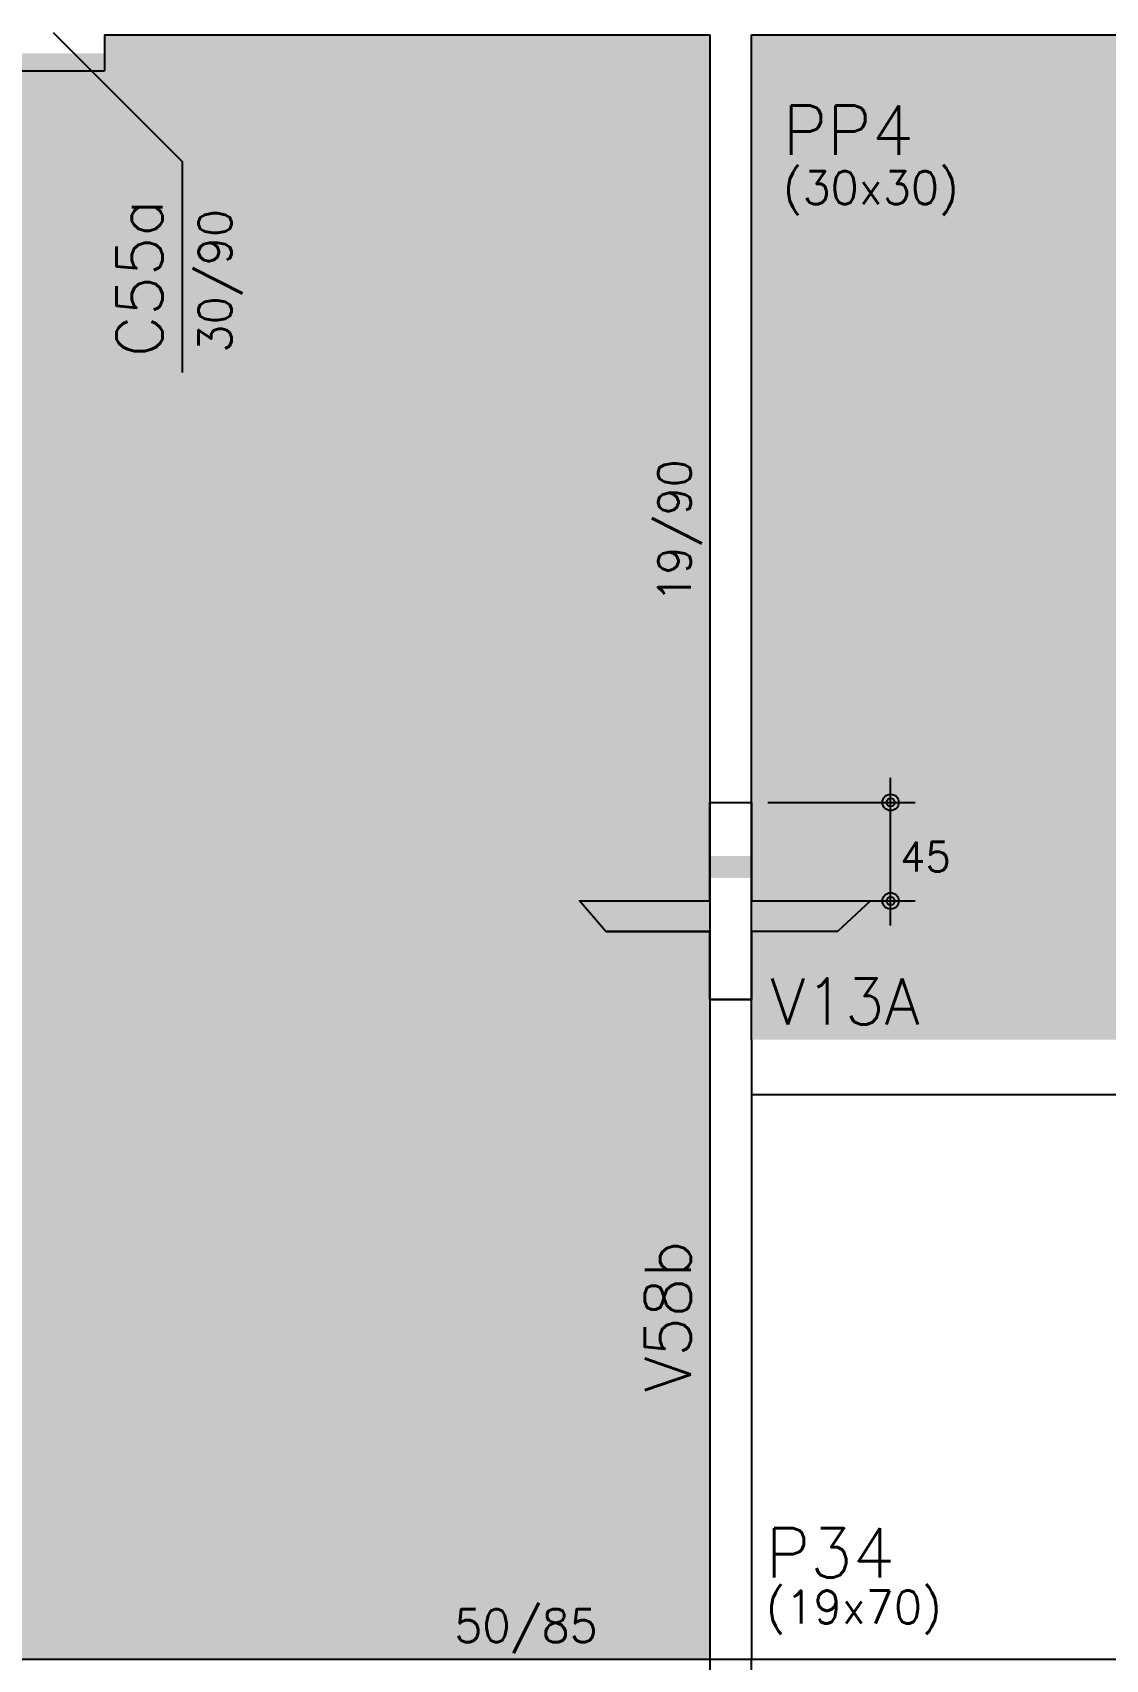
# Model space of a CAD drawing. Extents: x -40810 to 33675, y -2018 to 21213.
# Drawn here: x 17490 to 17980, y 1883 to 2626 of the extents above; entities that cross this region are included whole.
import ezdxf

# ---------------------------------------------------------------- set-up
doc = ezdxf.new("R2010")
doc.units = 0
for name, color, linetype in [('1', 5, 'Continuous'), ('11', 22, 'Continuous'), ('12', 3, 'Continuous'), ('130', 24, 'Continuous'), ('18', 9, 'Continuous'), ('26', 1, 'Continuous'), ('30', 15, 'Continuous'), ('4', 2, 'Continuous'), ('8', 5, 'Continuous'), ('9', 3, 'Continuous'), ('STEPHANIE', 6, 'Continuous')]:
    doc.layers.add(name, color=color, linetype=linetype)
doc.styles.get("Standard").update_dxf_attribs({"font": 'romans.shx', "width": 0.8})

msp = doc.modelspace()

# ---------------------------------------------------------------- linework, layer by layer
at = {"layer": '1'}
for p, q in [((17817.927, 2165.691), (17817.927, 1882.691)), ((17817.927, 2140.691), (18411.033, 2140.691))]:
    msp.add_line(p, q, dxfattribs=at)
for points in [[(17522.427, 2624.691), (17798.927, 2624.691)], [(17522.427, 2624.691), (17522.427, 2608.191)], [(17798.927, 2624.691), (17798.927, 1882.691)], [(17817.927, 2165.691), (17817.927, 2624.691)], [(17817.927, 2624.691), (17937.927, 2624.691)], [(17937.927, 2624.691), (18034.427, 2624.691)], [(17411.263, 2608.191), (17522.427, 2608.191)], [(17798.927, 1882.691), (16986.427, 1882.691)], [(18413.192, 1882.691), (17817.927, 1882.691)]]:
    msp.add_lwpolyline(points, dxfattribs=at)
at = {"layer": '130'}
for points in [[(17798.927, 2624.691), (17522.427, 2624.691), (17522.427, 2616.191)], [(17798.927, 2624.691), (17522.427, 2616.191), (17798.927, 1882.691)], [(17798.927, 2624.691), (17798.927, 1882.691), (17798.927, 2624.691)], [(17817.927, 2624.691), (18407.186, 2624.691), (18411.033, 2165.691)], [(17817.927, 2624.691), (18411.033, 2165.691), (17817.927, 2165.691)], [(17817.927, 2624.691), (17817.927, 2165.691), (17817.927, 2165.691)], [(16986.427, 2616.191), (16986.427, 1882.691), (17798.927, 1882.691)], [(16986.427, 2616.191), (17798.927, 1882.691), (17522.427, 2616.191)]]:
    msp.add_solid(points, dxfattribs=at)
at = {"layer": '18'}
for p, q in [((17798.927, 2229.084), (17798.927, 2274.084)), ((17798.927, 2274.084), (17817.927, 2274.084)), ((17817.927, 2274.084), (17817.927, 2229.084)), ((17739.372, 2229.084), (17798.927, 2229.084)), ((17817.927, 2229.084), (17872.224, 2229.084)), ((17751.372, 2215.084), (17798.927, 2215.084)), ((17798.927, 2215.084), (17798.927, 2184.084)), ((17857.224, 2215.084), (17817.927, 2215.084)), ((17817.927, 2215.084), (17817.927, 2184.084)), ((17857.224, 2215.084), (17857.224, 2215.084)), ((17798.927, 2184.084), (17817.927, 2184.084))]:
    msp.add_line(p, q, dxfattribs=at)
at = {"layer": '26'}
for p, q in [((17498.927, 2625.691), (17557.853, 2566.766)), ((17557.853, 2566.766), (17557.853, 2470.426))]:
    msp.add_line(p, q, dxfattribs=at)
at = {"layer": '26', "color": 3, "linetype": 'Continuous'}
for p, q in [((17881.462, 2217.834), (17881.462, 2285.334)), ((17817.927, 2274.084), (17817.927, 2274.084)), ((17825.427, 2274.084), (17892.712, 2274.084)), ((17817.927, 2229.084), (17817.927, 2229.084)), ((17825.427, 2229.084), (17892.712, 2229.084))]:
    msp.add_line(p, q, dxfattribs=at)
for centre, radius in [((17881.462, 2274.084), 3.746), ((17881.462, 2274.084), 1.867), ((17881.462, 2229.084), 3.746), ((17881.462, 2229.084), 1.867)]:
    msp.add_circle(centre, radius, dxfattribs=at)
at = {"layer": '30'}
msp.add_lwpolyline([(17751.372, 2215.084), (17739.372, 2229.084), (17798.927, 2229.084), (17798.927, 2274.084), (17817.927, 2274.084), (17817.927, 2229.084), (17872.224, 2229.084), (17857.224, 2215.084), (17817.927, 2215.084), (17817.927, 2184.084), (17798.927, 2184.084), (17798.927, 2215.084), (17751.372, 2215.084)], dxfattribs=at)
at = {"layer": '4'}
msp.add_lwpolyline([(17798.927, 1812.691), (17817.927, 1812.691), (17817.927, 1882.691), (17798.927, 1882.691), (17798.927, 1812.691)], dxfattribs=at)
at = {"layer": 'STEPHANIE', "linetype": 'Continuous', "const_width": 10}
msp.add_lwpolyline([(14432.277, 2299.703), (17152.953, 2299.703), (17152.953, 1933.428), (17696.019, 1933.428), (17696.019, 2244.577), (18688.36, 2244.577)], dxfattribs=at)

# ---------------------------------------------------------------- texts
at = {"layer": '11'}
for s, p in [('30/90', (17580.384, 2479.508)), ('19/90', (17790.253, 2365.266))]:
    msp.add_text(s, height=15, rotation=90, dxfattribs=at).set_placement(p)
msp.add_text('50/85', height=15, dxfattribs=at).set_placement((17682.153, 1890.605))
at = {"layer": '12'}
for s, p in [('(30x30)', (17832.243, 2547.348)), ('(19x70)', (17824.464, 1899.146))]:
    msp.add_text(s, height=15, dxfattribs=at).set_placement(p)
at = {"layer": '26', "color": 3, "linetype": 'Continuous'}
msp.add_text('45', height=13.5, dxfattribs=at).set_placement((17885.789, 2242.57))
at = {"layer": '8'}
for s, p in [('C55a', (17548.868, 2477.506)), ('V58b', (17790.19, 2004.773))]:
    msp.add_text(s, height=21, rotation=90, dxfattribs=at).set_placement(p)
msp.add_text('V13A', height=21, dxfattribs=at).set_placement((17826.432, 2172.677))
at = {"layer": '9'}
for s, p in [('PP4', (17832.243, 2569.848)), ('P34', (17824.464, 1920.077))]:
    msp.add_text(s, height=22.5, dxfattribs=at).set_placement(p)

doc.saveas('drawing.dxf')
